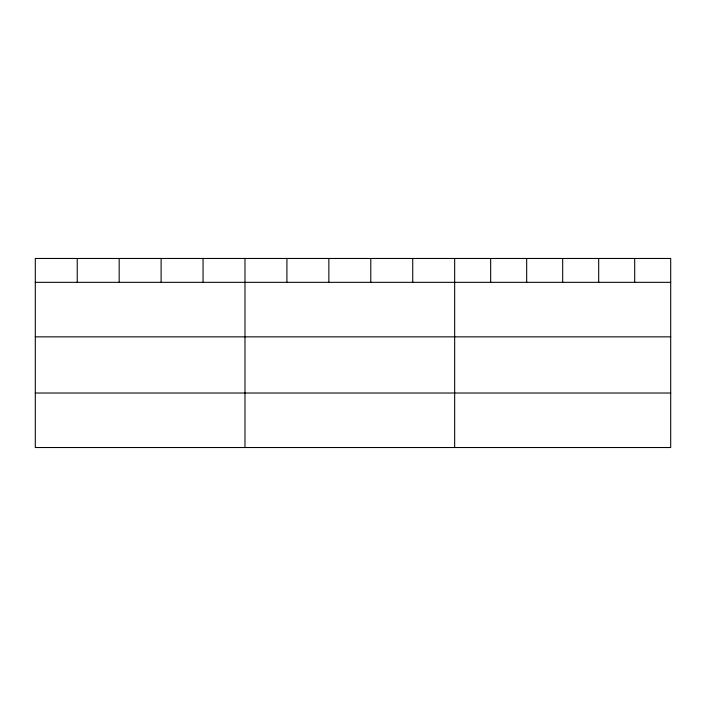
<?xml version="1.0" encoding="UTF-8"?>
<svg xmlns="http://www.w3.org/2000/svg" width="706" height="706" viewBox="0 0 706 706"><rect width="100%" height="100%" fill="white"/><g stroke="black" fill="none" stroke-linecap="round" stroke-linejoin="round"><path stroke-width="1.06" d="M670.7 282.338L670.7 447.533L35.3 447.533L35.3 258.467L670.7 258.467L670.7 282.338L35.3 282.338M35.3 336.85L670.7 336.85M35.3 393.021L670.7 393.021M634.694 258.467L634.694 282.338M598.688 258.467L598.688 282.338M562.682 258.467L562.682 282.338M526.676 258.467L526.676 282.338M490.67 258.467L490.67 282.338M454.664 258.467L454.664 447.533M412.728 258.467L412.728 282.338M370.791 258.467L370.791 282.338M328.855 258.467L328.855 282.338M286.918 258.467L286.918 282.338M244.982 258.467L244.982 447.533M203.046 258.467L203.046 282.338M161.109 258.467L161.109 282.338M119.173 258.467L119.173 282.338M77.236 258.467L77.236 282.338"/></g></svg>
